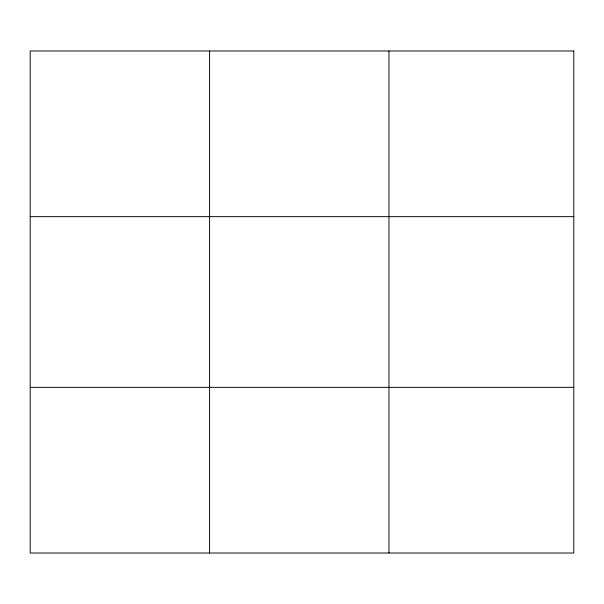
<?xml version="1.0" encoding="UTF-8"?>
<svg xmlns="http://www.w3.org/2000/svg" width="604" height="604" viewBox="0 0 604 604"><rect width="100%" height="100%" fill="white"/><g stroke="black" fill="none" stroke-linecap="round" stroke-linejoin="round"><path stroke-width="0.91" d="M209.588 553.015L209.588 50.985M388.976 553.015L388.976 50.985M30.2 216.655L573.8 216.655M30.2 387.345L573.8 387.345M573.8 50.985L573.8 553.015L30.2 553.015L30.2 50.985L573.8 50.985"/></g></svg>
